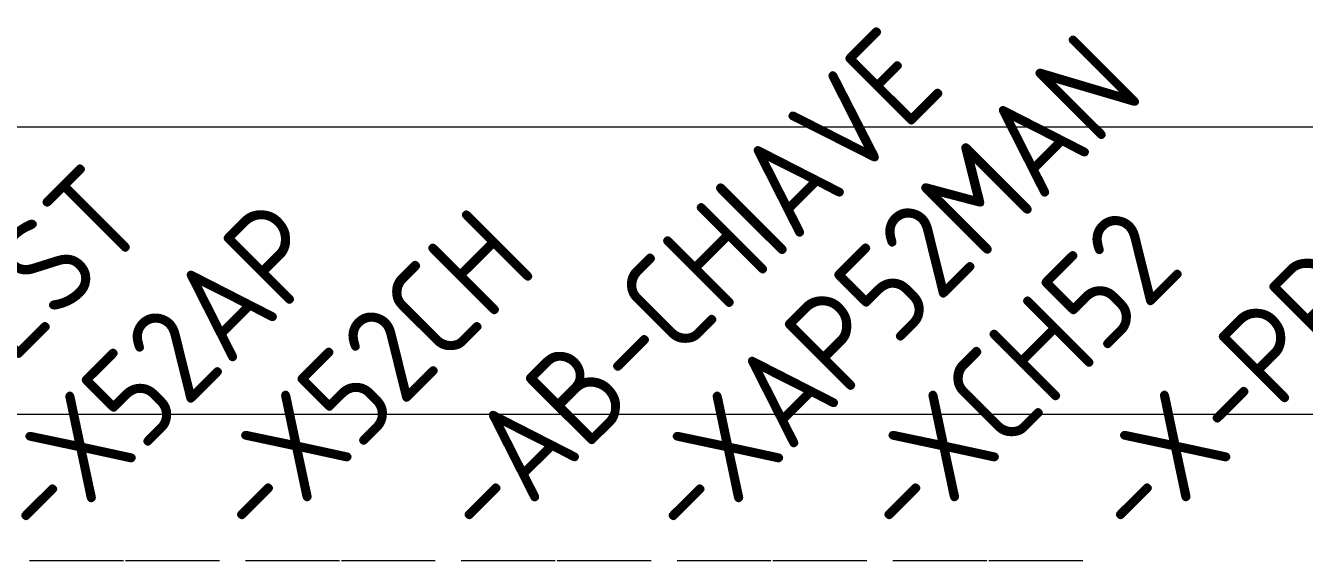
# Model space of a CAD drawing. Header units: millimetres. Extents: x 1359 to 3577, y 1336 to 3557.
# Drawn here: x 1808.7 to 2075.4, y 2386.1 to 2497.7 of the extents above; entities that cross this region are included whole.
import ezdxf

# ---------------------------------------------------------------- set-up
doc = ezdxf.new("R2010")
doc.units = ezdxf.units.MM
doc.layers.add('000-PI-Oprema', color=30, linetype='Continuous', lineweight=5)
doc.layers.add('002-PI-Kabelska kanalica', color=150, linetype='Continuous')
doc.styles.add('PI0', font='isocpeur.ttf', dxfattribs={"width": 0.9})

msp = doc.modelspace()

# ---------------------------------------------------------------- linework, layer by layer
at = {"layer": '000-PI-Oprema', "color": 0, "linetype": 'ByBlock', "lineweight": 0}
for p, q in [((1809.57, 2386.06), (1829.17, 2386.06)), ((1829.57, 2386.06), (1849.17, 2386.06)), ((1854.57, 2386.06), (1874.17, 2386.06)), ((1874.57, 2386.06), (1894.17, 2386.06)), ((1899.57, 2386.06), (1919.17, 2386.06)), ((1919.57, 2386.06), (1939.17, 2386.06)), ((1944.57, 2386.06), (1964.17, 2386.06)), ((1964.57, 2386.06), (1984.17, 2386.06)), ((1989.57, 2386.06), (2009.17, 2386.06)), ((2009.57, 2386.06), (2029.17, 2386.06))]:
    msp.add_line(p, q, dxfattribs=at)
at = {"layer": '002-PI-Kabelska kanalica', "color": 0, "linetype": 'ByBlock', "lineweight": 0}
for p, q in [((1601.07, 2476.56), (2416.07, 2476.56)), ((1601.07, 2416.56), (2416.07, 2416.56))]:
    msp.add_line(p, q, dxfattribs=at)

# ---------------------------------------------------------------- texts
at = {"layer": '002-PI-Kabelska kanalica', "color": 0, "linetype": 'ByBlock', "lineweight": 0, "style": 'PI0', "width": 0.9}
for s, p in [('-AB-CHIAVE', (1905.29, 2388.46)), ('-XAP52MAN', (1947.84, 2388.26)), ('-X-PROT1', (2041.12, 2388.46)), ('-X52EST', (1767.84, 2388.46)), ('-X52AP', (1812.84, 2388.26)), ('-X52CH', (1857.84, 2388.46)), ('-XCH52', (1992.84, 2388.46))]:
    msp.add_text(s, height=20, rotation=45, dxfattribs=at).set_placement(p)

doc.saveas('drawing.dxf')
